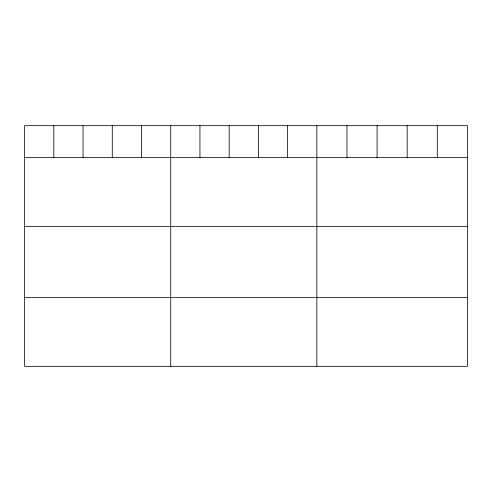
<?xml version="1.0" encoding="UTF-8"?>
<svg xmlns="http://www.w3.org/2000/svg" width="492" height="492" viewBox="0 0 492 492"><rect width="100%" height="100%" fill="white"/><g stroke="black" fill="none" stroke-linecap="round" stroke-linejoin="round"><path stroke-width="0.74" d="M467.4 157.557L467.4 366.337L24.6 366.337L24.6 125.663L467.4 125.663L467.4 157.557L24.6 157.557M24.6 226.455L467.4 226.455M24.6 297.439L467.4 297.439M437.29 125.663L437.29 157.557M407.179 125.663L407.179 157.557M377.069 125.663L377.069 157.557M346.958 125.663L346.958 157.557M316.848 125.663L316.848 366.337M287.623 125.663L287.623 157.557M258.398 125.663L258.398 157.557M229.174 125.663L229.174 157.557M199.949 125.663L199.949 157.557M170.724 125.663L170.724 366.337M141.499 125.663L141.499 157.557M112.274 125.663L112.274 157.557M83.05 125.663L83.05 157.557M53.825 125.663L53.825 157.557"/></g></svg>
